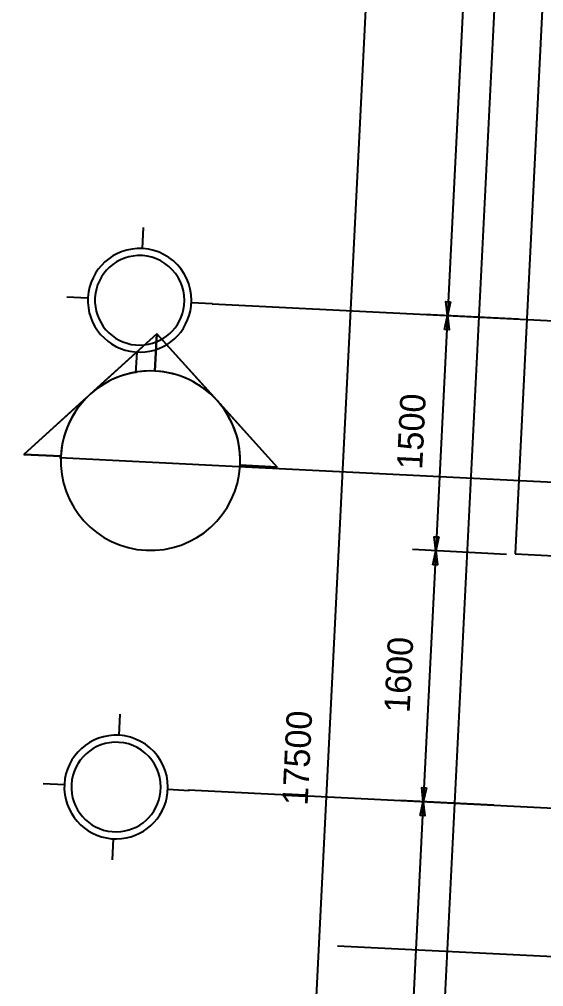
# Model space of a CAD drawing. Extents: x 549999 to 550212, y 1838161 to 1838467.
# Drawn here: x 550110.42 to 550113.76, y 1838351.25 to 1838357.41 of the extents above; entities that cross this region are included whole.
import ezdxf

# ---------------------------------------------------------------- set-up
doc = ezdxf.new("R2010")
doc.units = 0
for name, color, linetype in [('Level 17', 7, 'Continuous'), ('Level 18', 7, 'Continuous'), ('Level 19', 7, 'Continuous'), ('Level 20', 7, 'Continuous'), ('Level 22', 7, 'Continuous'), ('Level 36', 7, 'Continuous'), ('Level 8', 7, 'Continuous')]:
    doc.layers.add(name, color=color, linetype=linetype)

# ---------------------------------------------------------------- blocks, each defined once
blk = doc.blocks.new('FLOO10')
at = {"layer": 'Level 8'}
for p, q in [((-1101.49, 1267.1), (-1101.49, 527.1)), ((-1101.49, 527.1), (-891.49, 527.1))]:
    blk.add_line(p, q, dxfattribs=at)
blk = doc.blocks.new('GRID_2')
at = {"layer": 'Level 19'}
for p, q in [((0, 0.5169), (0, 0.3669)), ((-0.5169, 0), (-0.3669, 0)), ((0.5169, 0), (0.3669, 0)), ((0, -0.5169), (0, -0.3669))]:
    blk.add_line(p, q, dxfattribs=at)
for radius, start, end in [(0.3669, 86.59057, 185.41735), (0.3669, 3.40943, 86.59057), (0.3169, 86.59057, 185.41735), (0.3169, 3.40943, 86.59057), (0.3169, 275.41735, 3.40943), (0.3669, 275.41735, 3.40943), (0.3669, 185.41735, 275.41735), (0.3169, 185.41735, 275.41735)]:
    blk.add_arc((0, 0), radius, start, end, dxfattribs=at)
blk = doc.blocks.new('SECTI2')
at = {"layer": 'Level 17'}
for p, q in [((-0.635, 0.898), (-1.533, 0)), ((-1.084, 0.449), (-0.635, 0.898)), ((-0.635, 0.898), (-1.084, 0.449)), ((-0.635, 0.898), (0.263, 0)), ((-0.635, 0.898), (-0.635, 0.635)), ((-0.635, 0.635), (-0.635, 0.898)), ((-0.635, 0.635), (-0.635, 0.898)), ((-0.635, 0.898), (-0.186, 0.449)), ((-0.186, 0.449), (-0.635, 0.898)), ((-0.635, 0.898), (-0.635, 0.635)), ((-1.533, 0), (-1.1069, 0.4261)), ((-1.1069, 0.4261), (-1.533, 0)), ((-0.1631, 0.4261), (0.263, 0)), ((0.263, 0), (-0.1631, 0.4261)), ((-1.27, 0), (-1.533, 0)), ((-1.2708, 0), (-1.533, 0)), ((-1.533, 0), (-1.2708, 0)), ((0, 0), (0.263, 0)), ((0.263, 0), (0.0008, 0)), ((0.0008, 0), (0.263, 0))]:
    blk.add_line(p, q, dxfattribs=at)
for radius, start, end in [(0.635, 0, 180), (0.635, 90, 135), (0.635, 90, 135), (0.635, 45, 90), (0.635, 45, 90), (0.6358, 137.9216, 180), (0.6358, 137.9216, 180), (0.6358, 0, 42.0784), (0.6358, 0, 42.0784), (0.635, 180, 0)]:
    blk.add_arc((-0.635, 0), radius, start, end, dxfattribs=at)

msp = doc.modelspace()

# ---------------------------------------------------------------- linework, layer by layer
at = {"layer": 'Level 17'}
msp.add_line((550110.6795, 1838354.6195), (550111.8211, 1838354.5625), dxfattribs=at)
at = {"layer": 'Level 18'}
for p, q in [((550113.7368, 1838363.2316), (550112.6759, 1838342.0101)), ((550111.653, 1838355.5977), (550125.7261, 1838354.8941)), ((550111.4982, 1838352.5016), (550125.5713, 1838351.798))]:
    msp.add_line(p, q, dxfattribs=at)
at = {"layer": 'Level 20'}
for p, q in [((550111.9552, 1838343.9681), (550112.8289, 1838361.4463)), ((550113.4119, 1838360.7162), (550113.1523, 1838355.5227)), ((550113.6017, 1838355.5003), (550113.0025, 1838355.5302)), ((550113.6017, 1838355.5003), (550113.0025, 1838355.5302)), ((550113.1523, 1838355.5227), (550113.0774, 1838354.0246)), ((550113.5268, 1838354.0021), (550112.9276, 1838354.0321)), ((550113.5268, 1838354.0021), (550112.9276, 1838354.0321)), ((550113.0774, 1838354.0246), (550112.9975, 1838352.4266)), ((550112.9975, 1838352.4266), (550112.7578, 1838347.6326)), ((550113.4469, 1838352.4041), (550112.8477, 1838352.4341)), ((550113.4469, 1838352.4041), (550112.8477, 1838352.4341))]:
    msp.add_line(p, q, dxfattribs=at)
for points in [[(550113.1716, 1838355.6112), (550113.1523, 1838355.5227), (550113.1419, 1838355.6127)], [(550113.133, 1838355.4343), (550113.1523, 1838355.5227), (550113.1627, 1838355.4328)], [(550113.0967, 1838354.113), (550113.0774, 1838354.0246), (550113.067, 1838354.1145)], [(550113.0581, 1838353.9362), (550113.0774, 1838354.0246), (550113.0878, 1838353.9347)], [(550113.0168, 1838352.515), (550112.9975, 1838352.4266), (550112.9871, 1838352.5165)], [(550112.9782, 1838352.3382), (550112.9975, 1838352.4266), (550113.0079, 1838352.3367)]]:
    msp.add_lwpolyline(points, close=True, dxfattribs=at)
at = {"layer": 'Level 22'}
msp.add_line((550116.1892, 1838351.3197), (550112.451, 1838351.5066), dxfattribs=at)
at = {"layer": 'Level 36'}
msp.add_line((550111.8211, 1838354.5625), (550140.8625, 1838353.1106), dxfattribs=at)

# ---------------------------------------------------------------- block references
at = {"layer": 'Level 17', "xscale": 0.9000000000000004, "yscale": 0.9, "rotation": -2.8619937920406366}
msp.add_blockref('SECTI2', (550111.83, 1838354.57), dxfattribs=at)
at = {"layer": 'Level 19', "xscale": 0.9000000000000004, "yscale": 0.9000000000000002, "rotation": -92.86199379204065}
for p in [(550111.19, 1838355.62), (550111.04, 1838352.52)]:
    msp.add_blockref('GRID_2', p, dxfattribs=at)
at = {"layer": 'Level 8', "xscale": 0.010000000000000004, "yscale": 0.01, "rotation": -2.8619937920406366}
msp.add_blockref('FLOO10', (550124.32, 1838348.19), dxfattribs=at)

# ---------------------------------------------------------------- texts
at = {"layer": 'Level 20'}
for s, p in [('1500', (550112.99, 1838354.54)), ('1600', (550112.91, 1838352.99)), ('17500', (550112.26, 1838352.4))]:
    msp.add_text(s, height=0.16224, rotation=87.13801, dxfattribs=at).set_placement(p)

doc.saveas('drawing.dxf')
